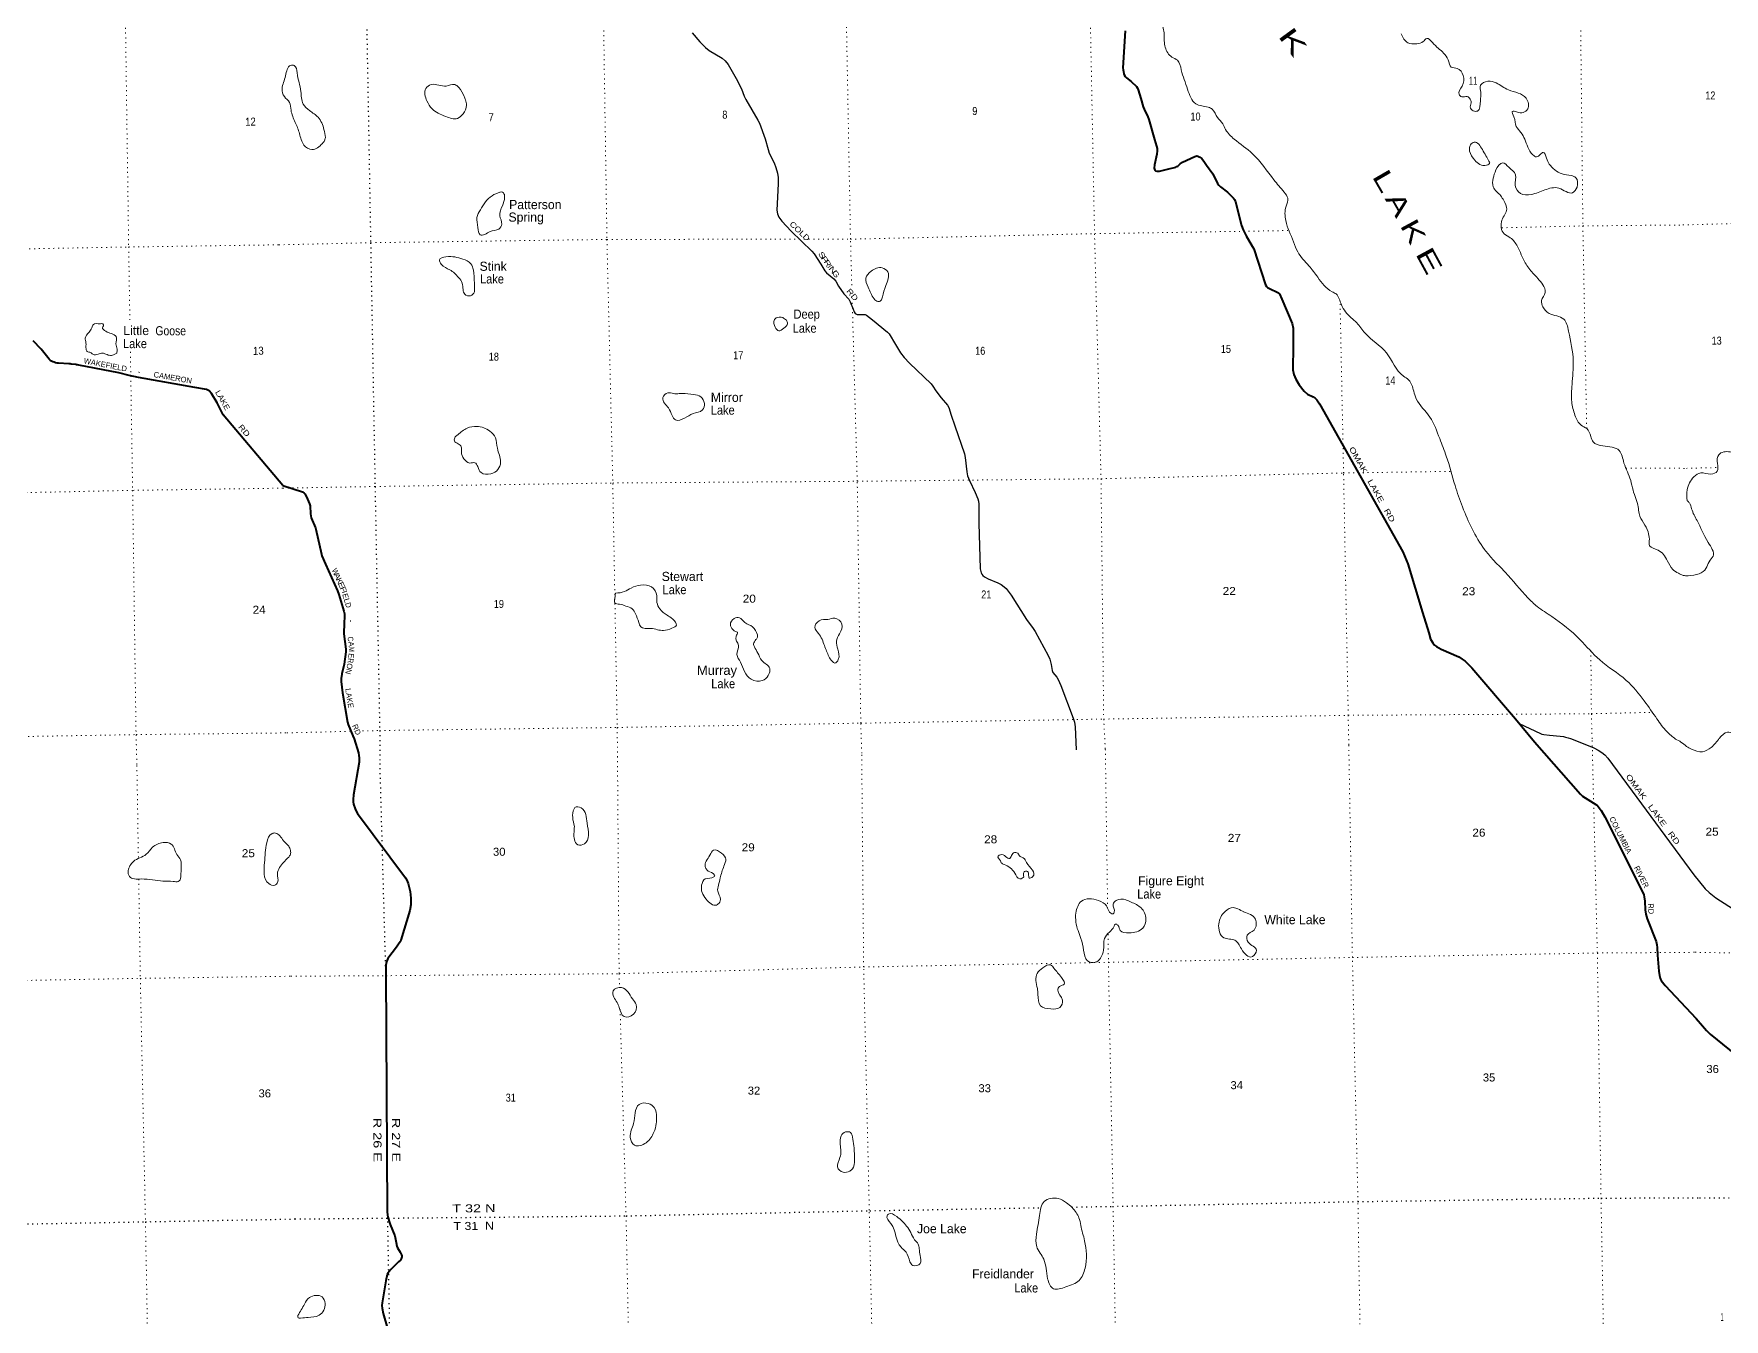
# Model space of a CAD drawing. Header units: feet. Extents: x 244583 to 493183, y 184934 to 372822.
# Drawn here: x 362837 to 399801, y 266349 to 294456 of the extents above; entities that cross this region are included whole.
import ezdxf
from ezdxf.enums import TextEntityAlignment as Align

# ---------------------------------------------------------------- set-up
doc = ezdxf.new("R2010")
doc.units = ezdxf.units.FT
doc.header["$LTSCALE"] = 70
doc.linetypes.add('DOTTED', pattern=[1.5, 0.3, -1.2])
for name, color, linetype, lineweight in [('26', 7, 'Continuous', 40), ('29', 7, 'Continuous', 25), ('30', 7, 'Continuous', 25), ('39', 7, 'Continuous', 13), ('6', 7, 'DOTTED', 25), ('7', 7, 'DOTTED', 13)]:
    doc.layers.add(name, color=color, linetype=linetype, lineweight=lineweight)
doc.layers.add('27', color=7, linetype='Continuous')
doc.layers.add('41', color=7, linetype='Continuous')

msp = doc.modelspace()

# ---------------------------------------------------------------- linework, layer by layer
at = {"layer": '26'}
msp.add_line((395235.76, 279473.99), (395656.41, 278971.29), dxfattribs=at)
for points in [[(386700.91, 294518.37), (386653.78, 293714.62), (386656.4, 293666.44), (386662.16, 293628.9), (386676.13, 293578.6), (386683.58, 293558.1), (386703.13, 293526.41), (386727.71, 293496.72), (386830.86, 293412.77), (386948.94, 293306.54), (386974, 293269.35), (386989.91, 293233.87), (387044.83, 293045.06), (387096.98, 292861.2), (387118.08, 292806.69), (387197.33, 292641.24), (387221.74, 292583.56), (387344.48, 292145.62)], [(387344.48, 292145.62), (387388.88, 291996.07), (387398.64, 291950.01), (387398.64, 291895.98), (387395.8, 291822.5), (387341.75, 291594.65), (387337.19, 291521.44), (387351.09, 291477.73), (387368.84, 291461.82), (387396.78, 291454.36), (387420.99, 291452.5), (387450.47, 291456.31), (387630.84, 291493.77), (387810.98, 291539.31), (387832.53, 291551.26), (387851.15, 291564.3), (387907.02, 291616.48), (387953.1, 291646.4), (388225.45, 291776.72), (388249.57, 291784.16), (388270.14, 291787.9), (388292.49, 291784.18), (388335.32, 291759.95), (388376.29, 291728.28), (388394.74, 291711.51), (388422.84, 291674.24), (388478.9, 291586.61), (388619.43, 291392.59), (388721.72, 291182.31), (388751.43, 291143.78), (388783.17, 291109.64), (388941.12, 290993.59), (389072.73, 290865.54), (389092.29, 290835.73), (389112.43, 290780.25), (389247.78, 290265.54), (389284.78, 290172.92), (389348.96, 290041.39), (389482.4, 289812.82), (389512.21, 289751.26), (389770.29, 288968.33), (389791.52, 288927.66), (389813.87, 288909.02), (389869.65, 288876.19), (390028.81, 288807.98), (390052.23, 288793.49), (390074.58, 288767.41), (390125.85, 288655.16), (390356.57, 288122.23), (390378.11, 288022.06), (390378.72, 287908.68), (390376.08, 287630.71)], [(366361.65, 286723.5), (365128.81, 286937.95), (364919.76, 286982.72), (364695.28, 287039.78), (363818.96, 287211.08), (363793.28, 287216.1), (363768.96, 287220.5), (363759.67, 287222.18), (363655.07, 287234.01), (363630.3, 287236.81), (363605.07, 287238.59), (363379.43, 287254.43), (363346.76, 287257.18), (363314.56, 287263.32), (363283.17, 287272.8), (363252.95, 287285.51), (363224.23, 287301.31), (363197.31, 287320.02), (363172.49, 287341.44), (363170.08, 287343.78), (362997.58, 287557.89), (362822.16, 287742.88)], [(390376.08, 287630.71), (390371.11, 287106.3), (390389.28, 287004.68), (390431.25, 286903.93), (390509.36, 286778.86), (390616.47, 286643.19), (390692.36, 286579.99), (390812.96, 286520.78), (390858.55, 286486.67), (390892.07, 286453.13), (390954.48, 286363.16), (392775.25, 283129.53), (392881.41, 282867.86), (393205.58, 281801.87)], [(368283.37, 284581.86), (366974.81, 286127.78), (366846.51, 286388.94), (366723.86, 286591.65), (366669.1, 286651.75), (366614.46, 286679.52), (366361.65, 286723.5)], [(368283.37, 284581.86), (368711.78, 284438.89), (368748.87, 284414.64), (368767.49, 284396.01), (368803.42, 284334.41), (368868.05, 284176.13), (368877.54, 284136.48), (368888.48, 283963.02), (368893.19, 283915.26), (368903.07, 283874.53), (368997.9, 283656.99), (369006.78, 283624.58), (369127.15, 283076.72), (369138.07, 283041.36), (369218.01, 282857.05), (369480.32, 282276.52), (369510.51, 282199.13), (369618.52, 281833.92), (369627.66, 281769.51), (369629.69, 281707.21), (369620.93, 281579.39), (369617.69, 281336.83), (369657.61, 281001), (369657.05, 280941.91), (369626.29, 280674.32), (369572.89, 280460.63), (369563.6, 280395.72), (369559.85, 280365.6), (369561.72, 280294.8), (369589.68, 280042.86), (369693.93, 279404.12), (369707.96, 279351.15), (369813.6, 279107.64), (369841.97, 279037.04), (369935.08, 278735.18), (369946.75, 278674.99), (369951.84, 278621.52), (369950.71, 278537.92)], [(393205.58, 281801.87), (393341.34, 281355.42), (393381.81, 281217.14), (393428.11, 281137.64), (393463.74, 281090.44), (393508.43, 281056.9), (393613.43, 280999.46), (393999.13, 280832.62)], [(393999.13, 280832.62), (394074.54, 280784.85), (394134.8, 280739.5), (394282.08, 280592.15), (395235.76, 279473.99)], [(395656.41, 278971.29), (396657.02, 277830.53), (396705.63, 277787.1), (396760.09, 277748.02), (396997.2, 277607.18), (397019.89, 277587.31), (397047.67, 277557.77), (397109.42, 277471.08), (397187.4, 277334.63), (398028.99, 275661.9), (398040.79, 275631.11), (398053.81, 275582.47), (398065.1, 275486.66), (398075.18, 275299.03), (398089.41, 275208.95), (398117.53, 275105.69), (398310.78, 274609.59), (398329.04, 274536.63), (398338.56, 274477.55), (398343.58, 274308.68), (398373.53, 273957.75), (398384.57, 273867.77), (398401.37, 273802.61), (398410.61, 273780.9), (398426.23, 273756.58), (398513.81, 273646.33), (399191.79, 272921.77)], [(369950.61, 278530.33), (369824.43, 277812.26), (369817.6, 277715.9), (369819.34, 277665.52), (369830.6, 277612.48), (369861.01, 277507.43), (369885.32, 277455.31), (369915.39, 277405.45), (370963.55, 275997.3), (370994.77, 275945.6), (371022.55, 275872.63), (371065.38, 275703.64), (371085.05, 275556.45), (371082.64, 275409.11), (371060.74, 275285.43), (370863.39, 274637.73), (370854.13, 274607.88), (370829.82, 274569.66), (370770.39, 274485.36), (370577.73, 274237.08), (370548.56, 274166.61), (370533, 274089.26), (370536.75, 273927.81), (370566.95, 268685.79), (370581.53, 268582.92), (370630.24, 268417.97), (370729.97, 268174.67), (370742.05, 268132.5), (370761.34, 268023.69), (370775.12, 267948.82), (370788.73, 267910.94), (370848.16, 267814.66), (370876.69, 267759.45), (370882.76, 267736.87), (370883.52, 267710.06), (370873.22, 267665.63), (370856.72, 267636.1), (370814.22, 267600.34), (370644.79, 267439.1), (370605.84, 267391.15), (370588.47, 267363.35), (370567.5, 267323.23), (370534.71, 267189.66), (370452.18, 266708.4), (370447.91, 266647.77), (370453.91, 266586.79), (370480, 266472.48), (370568.1, 266144.37)], [(399191.79, 272921.77), (399324.14, 272761.47), (399413.5, 272660.39), (399494.55, 272578.08), (400459.9, 271803.51), (400480.82, 271783.18), (400493.67, 271766.17), (400508.99, 271741.39), (400524.76, 271711.74), (400565.76, 271596.08), (400612.92, 271372.03), (400619.72, 271349.68), (400625.52, 271335.93), (400638.18, 271313.72), (400697.91, 271215.54), (400731.16, 271170.9), (400935.9, 270943.4), (400974.36, 270905.6), (401064.12, 270838.42), (401252.57, 270717.9), (401299.2, 270696.51), (401330.02, 270684.71), (401330.02, 270684.71)]]:
    msp.add_lwpolyline(points, dxfattribs=at)
at = {"layer": '29'}
for points in [[(377231.12, 294479.46), (377400.66, 294284.5), (377523.74, 294156.88), (377602.5, 294092.11), (377888.97, 293923.38), (377953.83, 293866.79), (378023.6, 293788.39), (378196.21, 293482.43), (378315.57, 293252.29), (378374.41, 293092.84), (378406.65, 293021.67), (378671.56, 292569.9), (378704.7, 292501.97), (378828.99, 292160.72), (378892.42, 291924.18), (378920.84, 291849.35), (379025.91, 291635.12), (379065.88, 291536.6), (379100.81, 291406.23), (379111.03, 291315.47), (379113.13, 291172.24), (379087.26, 290602.15), (379099.13, 290517.85), (379127.66, 290449.98), (379193.6, 290355.93), (379395.69, 290137.3), (379850.01, 289704.56), (379899.37, 289647.22), (380044.97, 289419.55), (380132.78, 289276.57), (380169.99, 289231.9), (380332.9, 289097.4), (380372.78, 289045.93), (380431.41, 288935.54), (380550.16, 288770), (380657.92, 288652.41), (380691.21, 288596.76), (380751.36, 288432.23), (380776.73, 288374.21), (380800.49, 288340.92), (380810, 288330.23), (380839.29, 288320.67)], [(380839.29, 288320.67), (381013.08, 288317.58), (381042.86, 288305.26), (381175.77, 288205.28), (381508.6, 287935.52), (381544.41, 287894.61), (381677.93, 287662.69), (381790.81, 287476.85), (381867.41, 287375.56), (381982.84, 287254.01), (382457.87, 286801.8), (382497.1, 286754.98), (382564.37, 286650.18), (382681.03, 286492.68), (382819.9, 286335.55), (382848.77, 286284.19), (382894.73, 286114.74), (382975.73, 285881.93), (383190.94, 285273.66), (383206.55, 285189.32), (383239.84, 284874.93), (383257.48, 284790.97), (383296.18, 284686.11), (383421.87, 284427.81), (383478.46, 284288.08), (383492.72, 284235.77), (383501.1, 284168.72), (383502.65, 284005.21), (383499.06, 283744.7), (383511.43, 283504.65), (383534.67, 282758.02), (383552.13, 282672.42), (383568.76, 282641.51), (383592.65, 282609.61), (383625.79, 282579.68), (383708.52, 282534.87), (383917.41, 282451.63), (383991.72, 282410.86), (384055.88, 282365.69), (384096.39, 282325.47), (384206.86, 282181.99), (384545.29, 281646.69), (384690.55, 281455.35), (384733.09, 281388.44), (385017.38, 280865.34), (385051.5, 280780.93), (385081.94, 280662.53), (385105.4, 280531.7), (385122.78, 280490.85), (385205.76, 280388.05), (385234.47, 280338.67), (385292.33, 280207.82), (385565.78, 279493.73), (385593.28, 279401.85), (385610.04, 279300.67), (385632.95, 278802.37)], [(395321.36, 279371.69), (395782.06, 279153.58), (395815.88, 279142.64), (395858.65, 279133.13), (395980.41, 279116.59), (396216.97, 279098.42), (396286.37, 279087.95), (396331.52, 279078.44), (396388.55, 279061.8), (396443.2, 279045.15), (396572.16, 278995.13)], [(396572.16, 278995.13), (396951.9, 278840.5), (397042.88, 278794.98), (397125.77, 278739.35), (397190.47, 278687.76), (397259.09, 278616.57), (399135.59, 276063.89)], [(399135.59, 276063.89), (399386.83, 275757.13), (399468.99, 275676.9), (399616.34, 275560.33), (400083.61, 275264.18)]]:
    msp.add_lwpolyline(points, dxfattribs=at)
at = {"layer": '39'}
for points in [[(385044.17, 305383.8), (384900.59, 305287.64), (384808.84, 305039.29), (384736.83, 304714.53), (384773.3, 304610.15), (384718.06, 304548.44), (384606.96, 304455.33), (384538.26, 304361.03), (384572.4, 304173.74), (384566.15, 303987.69), (384496.29, 303949.95), (384448.27, 303831.8), (384401.91, 303535.83), (384317.74, 303408.89), (384147.26, 303357.06), (384108.75, 303267.39), (384140.24, 303110.37), (384129.12, 302964.64), (384040.73, 302944.73), (383922.87, 302885.84), (383926.95, 302687.86), (383847.03, 302550.9), (383797.8, 302491.33), (383706.46, 302418.82), (383564.95, 302430.2), (383375.92, 302592.24), (383147.24, 302915.17), (383058.7, 303000.35), (382967.87, 303000.6), (382708.52, 302854.07), (382368.27, 302520.04), (382232.31, 302262.74), (382261.56, 302018.78), (382301.38, 301849.79), (382473.29, 301636.9), (382569.43, 301477.1), (382673.16, 301242.66), (382966.19, 300931.09), (383127.26, 300754.36), (383523.45, 300529.68), (383902.85, 300237.97), (384508.94, 299817.3), (384970.35, 299561.55), (385255.98, 299217.5), (385327.97, 298956.17), (385393.43, 298815.98), (385536.73, 298620.72), (385843.02, 298252.81), (385934.59, 298119.19), (386076.56, 298085.59), (386139.61, 297866.53), (386194.08, 297574.55), (386187.93, 297481.47), (386295.5, 297354.22), (386273.24, 297161.79), (386192.34, 296974.29), (386239, 296767.04), (386461.5, 296450.04), (386598.22, 296181.9), (386740.5, 295938.11), (386830.65, 295677.14), (386858.22, 295416.98), (386982.86, 295245.6), (387119.47, 295080.53), (387223.81, 294914.82), (387351.16, 294905.18), (387467.26, 294755.87), (387553.76, 294476.64), (387557.34, 294302.91), (387578.42, 294161.85), (387724.15, 293946.43), (387844.64, 293878.04), (387929.67, 293669.52), (388067.63, 293243.76), (388245.74, 292925.9), (388519.77, 292850.41), (388605.42, 292807.62), (388722.24, 292623.96), (388835.99, 292490.78), (388899.22, 292360.65), (389087.15, 292154.13), (389487.35, 291832.52), (389955.23, 291263.64), (390176.72, 290995.13), (390258.24, 290859.29), (390219.42, 290686.75), (390213.82, 290371.37), (390384.85, 289907.86), (390478.25, 289685.36), (390718.57, 289384.88), (390913.46, 289134.03)], [(392735.09, 294456.44), (392882.45, 294259.23), (393076.63, 294238.77), (393218.95, 294286.01), (393296.22, 294356.23), (393419.18, 294265.66), (393666.16, 294034.02), (393766.08, 293886.42), (393833.93, 293728.09), (393963.72, 293698.28), (394094.07, 293543.19), (394072.6, 293312.38), (394003.72, 293129.15), (394061.3, 293077.72), (394180.2, 293086.11), (394248.03, 293026.8), (394262.39, 292917.95), (394245.48, 292856.99), (394313.81, 292773.44), (394404.76, 292767.13), (394468.72, 292992.7), (394477.03, 293176.78), (394473.86, 293330.31), (394631.49, 293418.26), (394813.86, 293383.42), (395083.46, 293229.02), (395470.69, 293046.6), (395503.78, 292812.82), (395408.48, 292736.18), (395262.93, 292747.49), (395167.82, 292759.78), (395202.56, 292641.22), (395255.31, 292432.07), (395354.95, 292298.61), (395438.69, 292152.71), (395617.3, 291810.6), (395696.94, 291765.68), (395776.64, 291815.73), (395842.26, 291863.5), (395915.5, 291737.6), (395976.67, 291609.45), (396255.59, 291394.61), (396456.2, 291356.08), (396556.05, 291309.52), (396582.5, 291103.9), (396484.13, 290980.72), (396185.39, 291079.99), (395879.41, 291041.68), (395578.71, 290942.85), (395346.16, 290964.59), (395233.54, 291140.24), (395240.59, 291287.91), (395234.76, 291374.7), (395092.09, 291539.66), (394956.94, 291634.03), (394810.73, 291481.62), (394751.98, 291296.57), (394747.75, 291110.56), (394913.23, 290915.73), (394979.96, 290811.94), (395046.46, 290621.24), (394940.43, 290380.7), (394990.98, 290082.58), (395121.89, 289998.23), (395279.22, 289807.29), (395450.1, 289448.86), (395616.21, 289223.73), (395835.4, 288969.32), (395889.3, 288802.63), (395806.26, 288621.15), (395837.34, 288484.33), (395971.43, 288343.45), (396290.89, 288218.32), (396399.24, 287955.69), (396499.54, 287300.83), (396473.78, 286789.02), (396467.54, 286406.93), (396538.14, 286115.27), (396673.82, 285897.63), (396794.44, 285823.18), (396884.78, 285651.14), (396935.66, 285532.89), (397149.37, 285446.12), (397504.67, 285343.91), (397609.2, 285071.1), (397756.33, 284689.98), (397807.15, 284476.75), (397919.61, 284113.15), (397940.85, 283964.01), (398138.83, 283563.68), (398164.28, 283406.54)], [(369212.48, 292188.89), (369182.59, 292366.15), (369054.02, 292630.41), (368867.34, 292776.32), (368727.11, 292921.12), (368677.01, 293197.02), (368593.94, 293603.63), (368534.16, 293762.13), (368455.35, 293766.65), (368343.05, 293536.09), (368268.07, 293257.75), (368316.08, 293082.87), (368429.75, 292953.72), (368461.41, 292788.62), (368553.75, 292519.61), (368647.61, 292274.88), (368745.62, 292024.17), (368919.24, 291924.48), (369148.58, 292058.3), (369191.75, 292117.75), (369212.48, 292188.89)], [(372249.61, 293086.83), (372132.51, 293284.62), (372040.43, 293345.48), (371857.42, 293313.61), (371695.53, 293334.71), (371527.79, 293345.58), (371410.47, 293260.43), (371434.25, 292988.07), (371544.72, 292818.44), (371848.99, 292646.53), (372100.08, 292606.96), (372227.19, 292706.45), (372300.02, 292893.8), (372277.43, 293010.57), (372249.61, 293086.83)], [(394655.5, 291668.57), (394512.93, 291926.49), (394334.04, 292086.7), (394250.47, 292028.48), (394235.11, 291892.78), (394346.2, 291692.85), (394604.76, 291584.72), (394674.33, 291636.6), (394655.5, 291668.57)], [(373034.83, 290994.26), (372857.52, 290916.03), (372601.55, 290605.87), (372528.26, 290440.74), (372548.99, 290218.84), (372596.59, 290064.15), (372699.44, 290068.18), (372813.05, 290137.09), (373007.79, 290187.37), (373070.18, 290293.68), (373026.04, 290476.72), (373084.07, 290696.12), (373132.73, 290880.98), (373119, 290959.53), (373085.97, 290995.26), (373031.5, 290994.2)], [(372471.08, 289006.76), (372449.06, 289291.28), (372393.77, 289427.63), (372218.1, 289529.3), (371849.75, 289578.7), (371705.75, 289515.26), (371746.12, 289417.02), (371934.32, 289295.39), (372127.5, 289127.38), (372204.73, 289003.58), (372223.79, 288862.49), (372260.13, 288764.17), (372387.98, 288730.28), (372470.96, 288816.78), (372475.72, 288879.52), (372471.08, 289006.76)], [(381396, 288707.91), (381467.71, 288949.81), (381511.97, 289249.78), (381391.02, 289340.38), (381146.35, 289264.88), (381030.36, 289115.08), (381080.94, 288913.97), (381211.27, 288661.87), (381295.28, 288600.86), (381355.47, 288618.2), (381396, 288707.91)], [(390913.46, 289134.03), (391226.83, 288814.77), (391312.57, 288767.94), (391430.46, 288531.76), (391642.17, 288248.91), (391765.59, 288136.12), (391945.74, 287915.31), (392414.94, 287477.83), (392786.66, 286971.75), (392905.5, 286885.14), (393011.38, 286644.69), (393067.3, 286478.04), (393366.23, 286075.63), (393579.8, 285604.87), (393724.99, 285219.67), (393915.75, 284582.74), (394078.87, 284111), (394562.28, 283180.67), (394734.11, 282971.82), (395012.55, 282682.19), (395510.56, 282119.96), (395710.14, 281935.91), (396031.59, 281713.81), (396647.46, 281210.47), (397080.51, 280764.19), (397660.88, 280318.77), (398051.56, 279871.67), (398330.2, 279474.93), (398545.81, 279198.22), (398737.97, 279034.31)], [(364651.03, 287473.09), (364658.77, 287558.2), (364631.28, 287676.68), (364639.03, 287834.55), (364595.62, 287871.73), (364356.05, 287996.36), (364336.84, 288034.22), (364360.15, 288067.21), (364346.65, 288117.36), (364292.15, 288117.85), (364139.16, 288103.43), (364103.02, 288023.59), (364045.03, 287931), (363961.83, 287801.32), (363976.77, 287698.66), (363980.45, 287565.36), (364006.21, 287509.5), (364077.52, 287485.23), (364126.98, 287448.22), (364245.9, 287453.59), (364338.17, 287474.38), (364440, 287440.87), (364537.3, 287425.42), (364627.16, 287460.29), (364652.99, 287475.17)], [(379216.64, 288254.24), (379070.47, 288242.2), (379027.09, 288192.85), (379050.39, 288041.73), (379126.75, 287960.36), (379236.46, 288023.13), (379319.31, 288115.69), (379293.52, 288191.98), (379252.46, 288225.54), (379215.52, 288255.13)], [(377019.67, 286591.48), (377264.33, 286569.98), (377422.81, 286518.5), (377500.5, 286372.49), (377461.01, 286232.27), (377252.78, 286151.41), (377065.14, 286050.75), (376870.12, 286014.61), (376795.49, 286110.16), (376715.4, 286274.32), (376626.44, 286379.69), (376595.7, 286500.35), (376700.49, 286605.46), (376823.94, 286589.68), (376951.12, 286588.12), (377019.67, 286591.48)], [(372109.67, 285689.35), (372314.55, 285834.81), (372525.71, 285871.27), (372810.45, 285765.67), (372932.44, 285624.56), (372973.55, 285392.95), (373044.37, 285091.18), (372985.16, 284928.35), (372827.62, 284836.35), (372617.22, 284860.54), (372543.85, 284992.5), (372481.54, 285078.18), (372368.68, 285069.92), (372243.62, 285164.49), (372188.16, 285308.91), (372185.74, 285426.08), (372117.83, 285489.43), (372033.74, 285554.48), (372054.14, 285641.78), (372109.67, 285689.35)], [(398988.5, 284246.33), (398994.15, 284484.39), (399138.56, 284767.34), (399287.74, 284854), (399508.5, 284827.35), (399650.18, 284891.59), (399651.85, 285061.33), (399681.24, 285251.98), (399932.03, 285312.96), (400146.61, 285134.64), (400146.39, 284987.17), (400026.13, 284874.99), (400143.44, 284554.78), (400419.7, 283864.92), (400687.04, 283285.95), (400778.97, 283088.32), (400921.68, 282956.63), (401104.48, 283070.42), (401245.02, 283179.07), (401657.48, 283234.11), (402163.25, 283350.13), (402431.28, 283134.8), (402604.19, 282616.02), (402713.29, 282457.21), (402859.9, 282252.9), (403186.87, 281944.14), (403307.41, 281733.1), (403540.79, 281686.57), (403709.91, 281705.06), (403904.03, 281615.1), (404094.73, 281579.59), (404353.15, 281735.72), (404770.32, 281998.95), (404897.85, 281986.07), (405122.1, 281824.16), (405625.68, 281400.74), (406010.69, 281111.65), (406249.45, 280857.18), (406513.9, 280702.36), (407000.08, 280561.32), (407334.92, 280260.84), (407510.19, 280041.1), (407664.71, 279843.06), (407799.74, 279852.59), (408072.56, 279920.2), (408374.53, 279719.88), (408581.51, 279523.18), (408742.57, 279462.68), (409174.65, 279461.65), (409594.12, 279401.72), (409706.5, 279350.07), (409804.72, 279221.28)], [(399012.65, 282607.01), (399255.88, 282651.22), (399402.36, 282764.07), (399469.17, 282913.26), (399556.93, 283032.68), (399450.18, 283334.98), (399207.65, 283813.59), (399087.93, 284071.11), (399042.27, 284197.21), (398988.5, 284246.33)], [(398164.28, 283406.54), (398171.27, 283263.18), (398354.93, 283165.72), (398557.43, 282937.25), (398674.46, 282743.5), (398799.32, 282659.04), (398903.17, 282614.58), (399014.32, 282606.89)], [(375559.79, 282223.97), (375752.8, 282260.07), (375902.57, 282337.77), (376107.1, 282402.39), (376346.12, 282360.57), (376461.04, 282170.82), (376464.17, 282019.3), (376525.51, 281883.07), (376687.85, 281742.75), (376808.67, 281658.2), (376888.09, 281526.37), (376792.58, 281459.84), (376607.98, 281407.73), (376324.49, 281452.73), (376107.75, 281490.94), (376065.44, 281585.1), (375996.96, 281773.74), (375924.01, 281885.49), (375781.54, 281943.34), (375647.51, 281983.17), (375539.96, 282011.38), (375535.32, 282078.74), (375559.79, 282223.97)], [(378660.56, 281310.34), (378555.93, 281490.18), (378384.46, 281583.85), (378267.26, 281688.67), (378148.6, 281668.17), (378068.51, 281539.29), (378121.24, 281429.16), (378184.74, 281383.92), (378221.39, 281368.46), (378194.94, 281281.05), (378245.43, 281083.98), (378213.28, 280881.25), (378291.39, 280715.03), (378376.34, 280510.55), (378527.12, 280343.73), (378765.89, 280314.03), (378898.77, 280427.78), (378929.94, 280579.96), (378754.78, 280754.39), (378670.71, 280916.45), (378593.27, 281050.34), (378571.67, 281118.63)], [(380203.9, 281646.1), (380008.39, 281621.58), (379916.53, 281476.3), (379995.91, 281346.49), (380126.58, 281078.22), (380224.3, 280841.66), (380293.09, 280735.88), (380354.45, 280696.66), (380429.57, 280772.9), (380416.83, 280999), (380389.03, 281172.27), (380456.26, 281337.28), (380508.38, 281550.5), (380350.4, 281674.74), (380203.9, 281646.1)], [(378571.67, 281118.63), (378627.55, 281208.81), (378660.1, 281264.63), (378660.56, 281310.34)], [(399692.09, 279049.73), (399872.54, 279182.31), (400000.12, 279167.41), (400110.93, 279176.31), (400251.22, 279216.28), (400356, 279146.24), (400476.1, 279063.69)], [(398737.97, 279034.31), (398856.1, 278970.02), (398976.72, 278874.98), (399084.96, 278812.39)], [(399084.96, 278812.39), (399324.2, 278758.35), (399516.42, 278852.8), (399694.3, 279051.35)], [(374657.14, 277123.26), (374650.89, 277509.1), (374668.59, 277537.68), (374807.98, 277529.82), (374936.45, 277198.49), (374967.03, 276930.23), (374879.21, 276744.94), (374732.21, 276724.39), (374657.68, 276840.38), (374649.63, 276963.51), (374657.14, 277123.26)], [(368413.62, 276695.46), (368296.5, 276811.01), (368124.11, 276979.76), (368047.61, 276968.33), (367929.89, 276768.24), (367882.75, 276332.96), (367973.26, 275873.82), (368105.03, 275839.75), (368168.6, 275899.46), (368165.33, 276093.39), (368302.44, 276340.29), (368395.63, 276438.91), (368411.6, 276449.3)], [(364939.2, 276263.37), (365018.31, 276359.72), (365296.24, 276514.11), (365434.92, 276668.09), (365665.26, 276773.15), (365843.43, 276739.88), (365966.4, 276509.65), (366043, 276395.81), (366056.74, 276179.83), (365996.54, 275920.13), (365885.5, 275922.23), (365661.33, 275930.44), (365186.28, 275974.68), (364929.07, 276026.77), (364900.59, 276159.64), (364939.2, 276263.37)], [(368413.18, 276695.9), (368449.52, 276598.62), (368447.26, 276508.04), (368411.6, 276449.3)], [(377846.01, 275996.62), (377928.59, 276256.59), (377968.57, 276404.74), (377877.6, 276538.65), (377702.97, 276604.54), (377621.98, 276496.14), (377519.13, 276241.91), (377556.59, 276171.79), (377691.07, 276093.13), (377726.22, 276041.16), (377710.43, 276018.68), (377521.39, 275977.24), (377438.9, 275836.49), (377538.67, 275532.98), (377764.76, 275405.28), (377836.39, 275469.08), (377853.6, 275527.95), (377792.14, 275708.82), (377810.23, 275838.43), (377846.01, 275996.62)], [(383975.35, 276372.2), (383925.23, 276476.46), (383973.2, 276505.52), (384088.86, 276466.97), (384180.38, 276423.99), (384207.94, 276466.87), (384263.19, 276544.55), (384352.13, 276535.88), (384405.74, 276466.02), (384474.83, 276436.82), (384547.12, 276334.93), (384679.3, 276023.87), (384605.14, 275992.36), (384589.51, 276085.06), (384554.23, 276145.11), (384489.92, 276127.91), (384476.65, 276075.16), (384483.55, 276022.73), (384401.51, 275978.98), (384286.46, 276104.42), (384053.3, 276294.65), (383992.18, 276330.03), (383975.35, 276372.2)], [(386832.09, 275468.94), (387051.69, 275340.72), (387156.46, 275101.96), (387085.05, 274900.77), (386786.01, 274796.94), (386595.5, 274846.4), (386543.16, 274962.76), (386490.27, 274988.17), (386458.74, 274941.19), (386357.9, 274812.27), (386251.16, 274673.14), (386229.02, 274420.21), (386161.25, 274243.32), (386045.66, 274152.55), (385881.67, 274184.26), (385793.16, 274415.21), (385734.47, 274674.92), (385671.16, 274845.66), (385624.56, 275230.84), (385745.5, 275489.41), (386116.6, 275505.49), (386294.13, 275385.1), (386342.31, 275276.76), (386436.2, 275211.59), (386463.83, 275250.43), (386436.8, 275423.77), (386504.06, 275507.7), (386719.86, 275517.23), (386833.67, 275468.55)], [(389291.25, 275257.59), (389550.21, 275094.05), (389519.7, 274859.17), (389370.18, 274745.62), (389394.85, 274592.45), (389571.25, 274417.48), (389484.73, 274276.66), (389243.86, 274444.54), (389103.55, 274634.23), (388858.43, 274690.9), (388748.61, 274992.23), (388887.48, 275265.23), (389071.77, 275351.04), (389169.14, 275320.28), (389297.91, 275253.38)], [(384782.58, 273580.38), (384776.08, 273909.83), (384903.25, 274033.11), (385071.76, 274096.45), (385145.61, 274022.87), (385312.41, 273817.44), (385371.26, 273672.9), (385267.06, 273626.77), (385230.06, 273543.33), (385332.53, 273322.71), (385274.48, 273168.2), (385075.22, 273134.68), (384850.08, 273203.8), (384795.68, 273447.42), (384783.43, 273580.58)], [(375637.52, 273162.46), (375745.61, 272968.2), (375950.7, 273015.96), (376007.83, 273227.03), (375927.05, 273355.05), (375690.99, 273599.78), (375504.49, 273526.05), (375520.8, 273390.93), (375591.3, 273274.87), (375637.52, 273162.46)], [(376453.48, 270756.92), (376405.55, 270974.37), (376274.95, 271063.2), (376071.39, 271045.77), (375985.55, 270862.53), (375950.98, 270629.61), (375879.24, 270323.33), (375972.82, 270153.09), (376226.23, 270207.69), (376398.08, 270438.79), (376447.53, 270625.48), (376453.48, 270756.92)], [(380680.19, 269587.04), (380736.18, 269633.75), (380783.38, 269834.55), (380773.11, 270095.05), (380745.76, 270288.59), (380695.01, 270431.23), (380589.86, 270443.68), (380490.32, 270359.23), (380473.25, 270167), (380465.72, 269883.99), (380410.54, 269677), (380533.47, 269563.8), (380680.19, 269587.04)], [(385541.08, 268791.78), (385692.07, 268565.88), (385731.07, 268400.82), (385815.25, 268062.71), (385824.93, 267464.76), (385698.1, 267195.99), (385403.68, 267055.87), (385133.9, 267015.15), (385007.26, 267233.36), (384921.63, 267660.35), (384767.85, 267934.7), (384765.45, 268207.44), (384827.45, 268616.61), (384931.47, 268923.4), (385239.23, 268986.96), (385418.29, 268896.89), (385542.11, 268790.24)], [(382093.23, 268087.61), (381922.94, 268383.92), (381705.6, 268594.6), (381525.11, 268648.27), (381495.43, 268611.42), (381576.9, 268440.98), (381801.26, 267921.25), (381909.9, 267817.93), (381996.09, 267605.13), (382057.93, 267525.3), (382218.73, 267566.29), (382219.92, 267742.1), (382199.34, 267891.29), (382177.53, 267991.97), (382093.23, 268087.61)], [(368614.07, 266429.73), (368757.34, 266680.57), (368864.04, 266821.71), (369140.33, 266834.25), (369209.21, 266693.91), (369074.14, 266435.12), (368836.77, 266386.84), (368671.48, 266374.07), (368614.85, 266381.24), (368614.07, 266429.73)]]:
    msp.add_spline(points, degree=3, dxfattribs=at)
at = {"layer": '6'}
for points in [[(370004.27, 300567.13), (370107.33, 295183.24), (370202.51, 289888.12), (370298.44, 284556.63), (370400.5, 279221.23), (370407.17, 278545.49)], [(370892.52, 248231.09), (370840.03, 252598.02), (370736.17, 257892.41), (370672.77, 263216.35), (370576.58, 268570.65), (370536.97, 273862.08), (370407.17, 278545.49)], [(399261.83, 269004.8), (402413.38, 268998.1), (407681.77, 269106.67), (413010.88, 269208.28), (418336.2, 269295.67), (423647.29, 269388.86), (429009, 269474.89), (429968.73, 269488.2)], [(368548.28, 268540.56), (370596.95, 268559.32), (375787.92, 268608.37), (381120.29, 268720.55), (384862.9, 268787.98)], [(385535.08, 268800.09), (386426.69, 268816.15), (391789.46, 268920.74), (397108.29, 268996.33), (399261.83, 269004.8)], [(360282.86, 268388.41), (365278.61, 268479.43), (368548.28, 268540.56)]]:
    msp.add_lwpolyline(points, dxfattribs=at)
at = {"layer": '7'}
for p, q in [((397654, 284955.44), (398973.28, 284954.58)), ((398973.28, 284954.58), (399657.14, 284972.24)), ((368372.72, 279169.55), (369797.87, 279205.87)), ((386268.22, 278814.38), (386319, 275335.32)), ((365091.65, 278457.89), (365124.24, 276429.63))]:
    msp.add_line(p, q, dxfattribs=at)
for points in [[(396535.86, 300989.6), (396651.65, 295575.65), (396711.02, 290255.57), (396794.44, 285823.18)], [(380724.42, 288958.09), (380695.94, 289965.45), (380595.31, 295329.18), (380529.21, 300780.49)], [(364747.93, 300484.27), (364835.69, 295112.37), (364911.87, 289794.72), (364938.67, 288143.54)], [(385882.99, 298196.11), (385927.55, 295429.14), (386031.84, 290083.67), (386174.71, 284726.83), (386232.74, 279471.4), (386268.22, 278814.38)], [(375272.7, 296319.74), (375288.59, 295264.08), (375369.82, 289960.6), (375498.15, 284623.69), (375594.16, 279288.16), (375600.7, 278654.41)], [(429559.07, 290758.71), (428557.72, 290732.99), (423200.99, 290595.39), (417867.7, 290644.25), (412610.45, 290563.75), (407278.03, 290422.74), (402068.62, 290365.69), (398878.12, 290276.04)], [(394938.62, 290214.9), (396711.02, 290255.57), (398878.12, 290276.04)], [(337515.66, 289375.73), (338456.24, 289384.75), (343603.01, 289446.91), (348934.91, 289528.44), (354246.59, 289611.41), (359588.42, 289699.28), (364911.87, 289794.72), (368196.52, 289842.73)], [(368196.52, 289842.73), (370202.51, 289888.12), (375369.82, 289960.6), (380695.94, 289965.45), (386041.88, 290085.89), (390287.75, 290154.43)], [(380940.95, 278722.82), (380920.47, 279381.94), (380843.57, 284671.36), (380733.24, 288646.41)], [(391592.52, 278907.19), (391579.47, 279553.45), (391478.16, 284852.5), (391401.11, 288585.35)], [(364949.12, 287499.56), (364998.23, 284473.31), (365073.11, 279129.34), (365091.65, 278457.89)], [(368284.36, 284521.65), (370298.44, 284556.63), (375497.94, 284633.79), (380843.57, 284671.36), (386174.71, 284726.83), (391478.16, 284852.5), (393825.22, 284888.53)], [(368284.36, 284521.65), (364998.23, 284473.31), (361182.19, 284391.89)], [(396885.41, 280966.2), (396896.9, 279588.45), (396912.79, 279001.19)], [(370025.8, 279211.68), (370400.5, 279221.23), (375594.16, 279288.16), (380920.47, 279381.94), (386232.74, 279471.4), (391579.47, 279553.45), (396896.9, 279588.45), (398229.15, 279618.36)], [(337677.59, 278674.14), (338637.66, 278719.95), (343776.3, 278783.9), (349120.03, 278875.86), (354445.55, 278969.34), (359771.68, 279040.59), (365075.07, 279131.42), (368372.72, 279169.55)], [(381767.09, 232773.92), (381705.69, 236791.94), (381615.6, 242108.78), (381523.52, 247423.57), (381432.91, 252772.73), (381310.7, 258078.95), (381220.21, 263420.04), (381105.91, 268736.49), (380983.56, 274050.79), (380940.95, 278722.82)], [(392408.86, 232958.14), (392379.45, 236957.85), (392279.33, 242270.49), (392187.48, 247571.14), (392073.76, 252976.51), (391990.08, 258271.22), (391879.42, 263611.98), (391791.57, 268914.71), (391670.76, 274259.35), (391592.52, 278907.19)], [(396912.79, 279001.19), (397027.6, 274355.76), (397108.29, 268996.33), (397204.04, 263703.83), (397304.12, 258393.21), (397406.94, 253038.18), (397530.1, 247673.38), (397608.09, 242356.35), (397708.17, 237045.73), (397774.61, 233052.95)], [(375600.7, 278654.41), (375635.61, 273904), (375643.99, 273612.64)], [(365131.59, 275972.52), (365166.47, 273802.06), (365278.61, 268479.43), (365376.48, 263164.63), (365447.95, 257859.48), (365545.1, 252467.88), (365630.97, 247146.81), (365741.77, 241844.68), (365801.68, 236501.96), (365862.88, 232488.43)], [(386327.26, 274769.27), (386336.11, 274163.29), (386438.8, 268816.35), (386534.88, 263503.64), (386635.09, 258184.94), (386744.16, 252817.89), (386844.15, 247513.34), (386946.21, 242204.77), (387038.32, 236887.96), (387084.43, 232865.34)], [(399165.86, 274371.59), (402317.26, 274321.02), (407535.71, 274398.37), (412866.54, 274516.17), (418193.89, 274603.6), (423549.4, 274697.6), (428904.51, 274813.83), (429866.39, 274801.27)], [(368460.67, 273848.2), (370540.36, 273859.82), (375635.61, 273904), (380983.56, 274050.79), (386336.3, 274151.17), (391670.76, 274259.35), (397027.6, 274355.76), (399165.86, 274371.59)], [(348227.78, 273525.88), (349175.71, 273540.99), (354500.31, 273644.08), (359837.73, 273704.96), (365166.47, 273802.06), (368460.67, 273848.2)], [(375658.12, 273121.21), (375787.92, 268608.37), (375897.77, 263318.12), (376022.1, 258005.87), (376068.09, 252670.13), (376199.29, 247307.48), (376280.73, 242026.87), (376383.32, 236685.98), (376438.94, 232683.61)]]:
    msp.add_lwpolyline(points, dxfattribs=at)

# ---------------------------------------------------------------- texts
at = {"layer": '27'}
for s, rotation, p in [('WAKEFIELD', 348.939, (363921, 287252.54)), ('-', 350.132, (365104.34, 287016.18)), ('CAMERON', 350.132, (365448.98, 286951.78)), ('-', 86.079, (369803.34, 281586.33)), ('RD', 293.452, (369794.49, 279327.57))]:
    msp.add_text(s, height=120, rotation=rotation, dxfattribs=at).set_placement(p)
for s, rotation, width, p in [('LAKE', 299.676, 1.15, (366797.92, 286619.91)), ('RD', 310.247, 1.25, (367299.71, 285852.29)), ('OMAK   LAKE   RD', 299.383, 1.35, (391593.41, 285386.25)), ('COLUMBIA', 296.708, 1.05, (397282.97, 277300.43)), ('RIVER', 296.708, 1.05, (397824.31, 276224.47)), ('RD', 273.075, 0.85, (398133.93, 275438.95))]:
    msp.add_text(s, height=120, rotation=rotation, dxfattribs=dict(at, width=width)).set_placement(p)
for s, rotation, width, p in [('W', 294.316, 0.95, (369379.78, 282668.07)), ('A', 294.316, 1.25, (369421.65, 282571.55)), ('K', 294.316, 1.15, (369468.17, 282472.33)), ('E', 294.316, 1.2, (369510.39, 282379.99)), ('F', 293.316, 1.25, (369552.86, 282284.31)), ('I', 288.311, 0.9, (369573.79, 282231.6)), ('L', 286.475, 1.15, (369627.69, 282044.57)), ('D', 286.475, 0.95, (369657.61, 281946.46)), ('C', 276.779, 0.75, (369703.66, 281215.62)), ('A', 276.779, 0.85, (369719.24, 281105.74)), ('M', 269.457, 0.65, (369727.58, 280997.6)), ('N', 255.969, 0.9, (369660.98, 280526.26)), ('O', 255.969, 0.85, (369685.44, 280640.93)), ('R', 263.443, 0.75, (369705.91, 280753.98)), ('E', 263.443, 0.8, (369718.37, 280862.45)), ('L', 276.333, 0.9, (369654.61, 280092.49)), ('A', 279.27, 0.9, (369670.82, 279980.24)), ('K', 279.27, 0.8, (369689.03, 279868.75)), ('E', 279.27, 0.9, (369706.98, 279758.65))]:
    msp.add_text(s, height=120, rotation=rotation, dxfattribs=dict(at, width=width)).set_placement(p, align=Align.CENTER)
msp.add_text('E', height=120, rotation=286.475, dxfattribs=at).set_placement((369595.81, 282146.12), align=Align.CENTER)
at = {"layer": '30'}
for s, rotation, width, p in [('COLD', 316.394, 1.2, (379545.49, 290098.73)), ('S', 302.6, 1.4, (380021.82, 289585.69)), ('P', 302.6, 1.4, (380083.69, 289488.93)), ('R', 301.556, 1.3, (380144.01, 289406.31)), ('N', 308.794, 1.45, (380261.28, 289252.36)), ('G', 306.457, 1.3, (380328.26, 289168.45)), ('RD', 309.502, 1.25, (380691.38, 288713.43)), ('OMAK   LAKE   RD', 306.32, 1.35, (398194.55, 277462.21))]:
    msp.add_text(s, height=120, rotation=rotation, dxfattribs=dict(at, width=width)).set_placement(p, align=Align.CENTER)
msp.add_text('I', height=120, rotation=303.556, dxfattribs=at).set_placement((380192.09, 289336.14), align=Align.CENTER)
at = {"layer": '41'}
for s, rotation, width, p in [('K', 306.112, 1.7, (390210.45, 294164.74)), ('L', 300.043, 1.55, (392206.24, 291140.78)), ('A', 300.043, 1.45, (392502.69, 290628.2)), ('K', 298.551, 1.45, (392827.31, 290038.8)), ('E', 298.551, 1.6, (393175.04, 289399.71))]:
    msp.add_text(s, height=400, rotation=rotation, dxfattribs=dict(at, width=width)).set_placement(p, align=Align.CENTER)
for s, p in [('Spring', (373217.08, 290348.25)), ('Patterson', (373231.03, 290622.73)), ('Stink', (372584.67, 289273.58)), ('Little', (364793.25, 287868.52)), ('Mirror', (377641.79, 286407.77)), ('Stewart', (376567.6, 282490.56)), ('Figure Eight', (386984.37, 275836.53)), ('White Lake', (389745.71, 274985.11)), ('Joe Lake', (382149.77, 268227.99)), ('Freidlander', (383353.9, 267240.69))]:
    msp.add_text(s, height=200, dxfattribs=at).set_placement(p)
for s, width, p in [('Lake', 0.9, (372596.3, 288996.77)), ('Deep', 0.9, (379450.74, 288226.82)), ('Goose', 0.85, (365495.93, 287862.63)), ('Lake', 0.9, (379432.13, 287919.77)), ('Lake', 0.9, (364789.34, 287582.72)), ('Lake', 0.9, (377641.8, 286128.63)), ('Lake', 0.9, (376586.2, 282202.11)), ('Murray', 1.05, (377339.53, 280438.9)), ('Lake', 0.9, (377651.1, 280145.79)), ('Lake', 0.9, (386966.27, 275546.68)), ('Lake', 0.9, (384277.36, 266932.73))]:
    msp.add_text(s, height=200, dxfattribs=dict(at, width=width)).set_placement(p)
at = {"layer": '6'}
for s, rotation, width, p in [('R 26 E', 270.33, 1.35, (370262.44, 270753.52)), ('R 27 E', 270.33, 1.35, (370669.87, 270751.17)), ('T 32 N', 0.541, 1.35, (371986.28, 268681.21)), ('T 31  N', 0.541, 1.15, (372016.86, 268297.73))]:
    msp.add_text(s, height=175, rotation=rotation, dxfattribs=dict(at, width=width)).set_placement(p)
at = {"layer": '7'}
for s, width, p in [('11', 0.65, (394219.08, 293342.43)), ('12', 0.85, (399387.47, 293019.98)), ('8', 0.85, (377892.92, 292601.08)), ('9', 0.85, (383358.73, 292679.92)), ('7', 0.85, (372783.53, 292545.51)), ('10', 0.85, (388129.76, 292560.61)), ('16', 0.85, (383422.34, 287437.84)), ('15', 0.85, (388794.15, 287477.93)), ('13', 0.85, (399526.09, 287660.05)), ('18', 0.85, (372786.67, 287309.22)), ('17', 0.85, (378130.41, 287340.69)), ('14', 0.85, (392390.24, 286787.8)), ('19', 0.85, (372896.37, 281901.66)), ('20', 1.1, (378339.19, 282017.47)), ('21', 0.85, (383554.53, 282109.08)), ('22', 1.1, (388834.78, 282185.79)), ('23', 1.1, (394071.56, 282179.44)), ('28', 1.1, (383618.25, 276755.08)), ('27', 1.1, (388946.71, 276786.66)), ('26', 1.1, (394294.31, 276901.31)), ('25', 1.1, (399392.9, 276921.6)), ('25', 1.1, (367385.49, 276451.68)), ('30', 1.05, (372878.43, 276482.82)), ('29', 1.1, (378315.79, 276580.89)), ('35', 1.05, (394523.05, 271546.78)), ('36', 1.05, (399410.69, 271731.76)), ('36', 1.05, (367751.19, 271199.47)), ('32', 1.05, (378448.6, 271259.59)), ('33', 1.05, (383493.48, 271311.98)), ('34', 1.05, (389004.15, 271379.03)), ('31', 0.85, (373156.09, 271105.9)), ('1', 0.4, (399722.72, 266309.74))]:
    msp.add_text(s, height=175, dxfattribs=dict(at, width=width)).set_placement(p)
for s, width, p in [('12', 0.9, (367460.36, 292444.38)), ('13', 0.9, (367632.64, 287434.83)), ('24', 1.1, (367623.91, 281773.07))]:
    msp.add_text(s, height=175, rotation=1.614, dxfattribs=dict(at, width=width)).set_placement(p)

doc.saveas('drawing.dxf')
